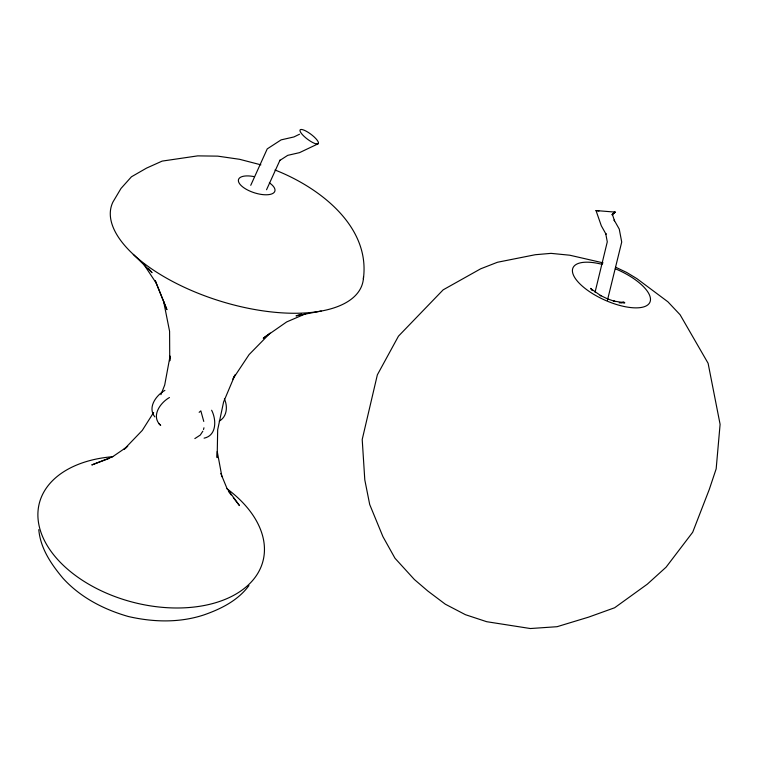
<?xml version="1.0" encoding="UTF-8"?>
<svg xmlns="http://www.w3.org/2000/svg" width="758" height="758" viewBox="0 0 758 758"><rect width="100%" height="100%" fill="white"/><g stroke="black" fill="none" stroke-linecap="round" stroke-linejoin="round"><path stroke-width="1.14" d="M363.376 278.868C370.615 225.875 318.711 187.084 274.993 170M595.049 292.285L607.281 241.849L605.718 233.54L606.04 234.231L601.312 225.789L596.006 210.553L615.25 212.126L612.104 214.722L615.25 212.126M607.442 300.244L621.721 242.039L619.248 229.077L614.151 220.076L614.501 220.843L612.36 214.23L614.946 212.193L614.008 212.202M203.523 429.511L203.959 427.777M160.933 394.653L164.704 385.026L170.067 356.08L169.754 360.808L169.584 331.274L163.643 301.485L155.305 280.811L166.931 309.69L163.643 301.485M250.746 185.322L267.233 148.89L281.133 139.87L293.914 136.952L299.524 134.223M266.551 189.737L280.015 160.109L279.683 160.544L287.708 155.352L299.533 152.642L318.076 143.821M233.35 378.062L234.989 374.954L223.61 401.939L217.679 429.748L217.158 457.652L217.233 451.465L221.923 476.659M202.831 431.179L200.273 435.064L194.844 438.588M153.628 412.504L142.277 430.402L124.009 449.428L125.885 448.025M232.81 379.095L249.079 354.611L270.161 333.103L263.263 338.21L286.647 321.942L306.014 313.613M248.956 585.574C237.879 600.573 221.033 608.949 203.807 614.956C179.333 623 153.163 622.233 128.273 616.491C103.628 609.423 80.272 597.323 62.886 578.146C51.127 564.066 40.458 548.422 38.781 529.653M164.903 390.389C156.186 395.155 147.251 407.491 154.85 416.891M169.46 397.524C160.535 402.555 150.956 415.621 160.099 424.887M199.155 412.333L200.842 410.864L203.769 421.429M127.723 446.405L112.61 456.761L91.794 464.938L109.228 458.391M219.233 421.107C227.097 416.843 227.874 406.354 224.396 398.935M301.504 314.144L296.037 315.859L321.184 311.036M204.091 438.162C216.873 435.547 216.447 419.468 211.624 410.239M619.191 302.878L624.109 302.196L620.669 302.641L624.829 302.812L613.459 301.011L615.193 301.57L607.556 298.87L600.128 295.326L600.99 295.838L590.927 288.741M598.972 211.046L596.006 210.553M603.046 262.855L569.798 255.219L551.019 253.361L535.309 254.716L497.438 262.268L480.676 268.806L443.155 289.84L398.462 336.173L377.351 374.85L362.21 439.498L364.797 479.861L369.705 504.515L382.923 536.626L394.984 558.239L414.361 579.491L427.834 591.041L445.287 604.183L465.431 614.691L486.693 621.702L530.382 628.534L557.054 626.705L588.615 617.126L614.643 607.755L647.323 584.162L666.092 567.173L692.698 532.239L709.251 489.526L716.168 468.851L720.1 424.338L708.105 363.281L680.097 314.75L667.883 301.788L636.862 278.622L626.705 272.463L615.572 267.186M260.885 164.837L239.604 159.303L217.736 156.139L197.705 155.873L162.146 161.103L146.55 168.105L131.437 176.794L120.977 188.486L112.933 202.035A131.409 58.584 17.4 0 0 223.269 302.025A131.409 58.584 17.4 0 0 363.508 276.679M160.696 425.371L159.095 423.855M133.294 254.413L152.045 272.681L148.379 268.36M592.709 290.57L590.757 288.362L591.989 290.229M228.442 491.364L231.209 494.927M233.274 497.589L239.481 505.595L226.993 488.436L220.805 473.466M143.395 263.746L156.129 282.942M226.964 488.758A115.51 72.484 14.5 0 1 221.857 600.649A115.51 72.484 14.5 0 1 52.302 553.056A115.51 72.484 14.5 0 1 112.715 456.695M269.355 182.811A19.073 7.798 17.8 0 1 266.816 194.778A19.073 7.798 17.8 0 1 239.575 183.739A19.073 7.798 17.8 0 1 254.091 176.623M615.354 268.796A42.126 16.458 24.1 0 1 645.484 306.251A42.126 16.458 24.1 0 1 580.353 284.326A42.126 16.458 24.1 0 1 602.174 264.362M317.052 144.001A11.531 3.032 37 0 0 314.238 137.008A11.332 2.975 37 0 0 301.466 129.466A11.522 3.032 37 0 0 304.176 136.431A11.332 2.975 37 0 0 317.052 144.011"/></g></svg>
